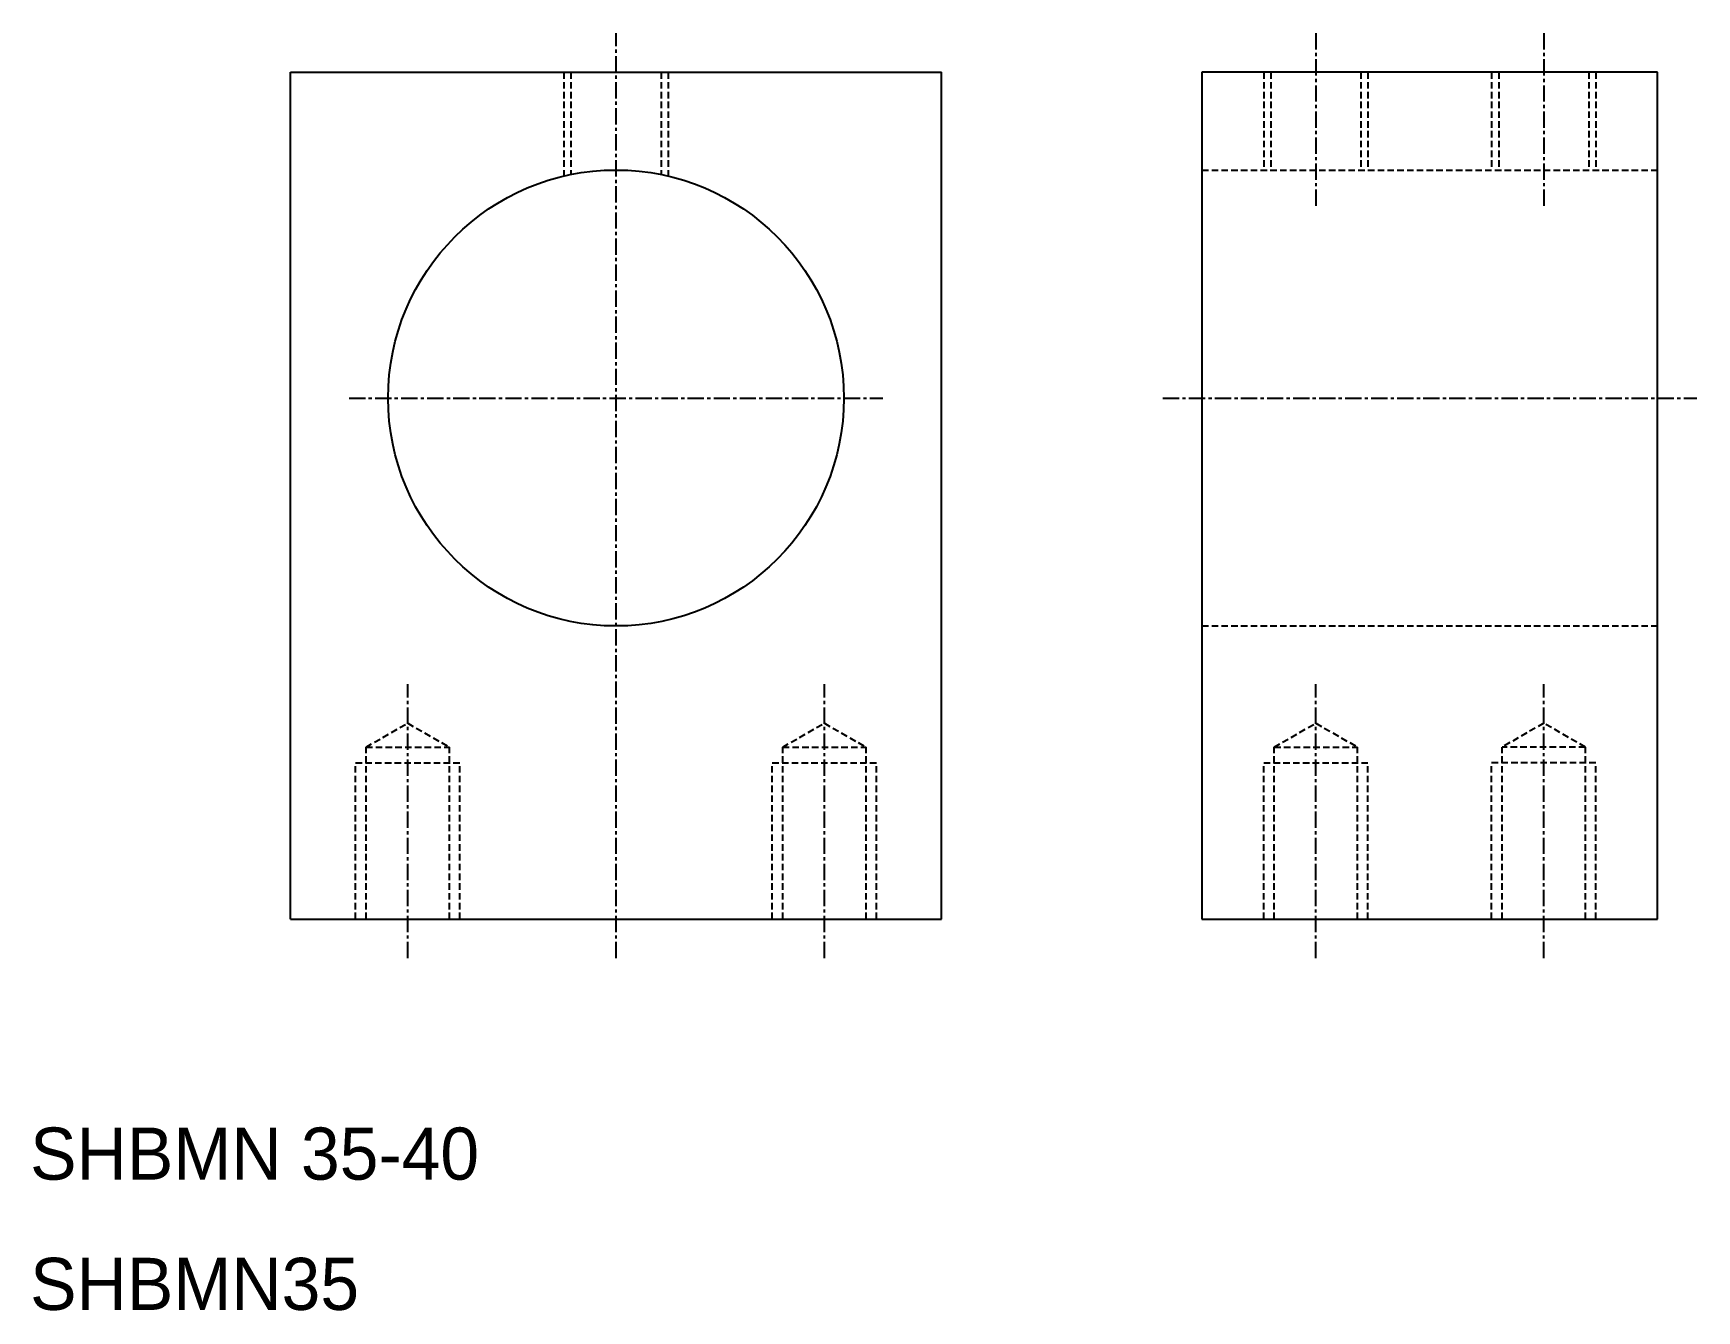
# Model space of a CAD drawing. Extents: x 1 to 129, y 2 to 100.
import ezdxf

# ---------------------------------------------------------------- set-up
doc = ezdxf.new("R2010")
doc.units = 0
doc.linetypes.add('CENTER', pattern=[2, 1.25, -0.25, 0.25, -0.25])
doc.linetypes.add('DASHED', pattern=[0.75, 0.5, -0.25])
doc.layers.get('0').update_dxf_attribs({"linetype": 'CONTINUOUS'})
doc.layers.add('CENTER', color=1, linetype='CENTER')

msp = doc.modelspace()

# ---------------------------------------------------------------- linework, layer by layer
at = {"color": 7, "linetype": 'CONTINUOUS'}
for p, q in [((21.21, 97.25), (71.21, 97.25)), ((21.21, 32.25), (21.21, 97.25)), ((71.21, 32.25), (71.21, 97.25)), ((126.21, 97.25), (91.21, 97.25)), ((91.21, 97.25), (91.21, 32.25)), ((126.21, 32.25), (126.21, 97.25)), ((21.21, 32.25), (71.21, 32.25)), ((91.21, 32.25), (126.21, 32.25))]:
    msp.add_line(p, q, dxfattribs=at)
at = {"color": 3, "linetype": 'DASHED'}
for p, q in [((42.21, 97.25), (42.21, 89.28)), ((42.75, 97.25), (42.75, 89.4)), ((49.67, 97.25), (49.67, 89.4)), ((50.21, 97.25), (50.21, 89.28)), ((95.96, 97.25), (95.96, 89.75)), ((96.5, 97.25), (96.5, 89.75)), ((103.42, 97.25), (103.42, 89.75)), ((103.96, 97.25), (103.96, 89.75)), ((113.46, 97.25), (113.46, 89.75)), ((114, 97.25), (114, 89.75)), ((120.92, 97.25), (120.92, 89.75)), ((121.46, 97.25), (121.46, 89.75)), ((91.21, 89.75), (126.21, 89.75)), ((91.21, 54.75), (126.21, 54.75)), ((27.01, 45.45), (30.21, 47.29)), ((30.21, 47.29), (33.41, 45.45)), ((59.01, 45.45), (62.21, 47.29)), ((62.21, 47.29), (65.41, 45.45)), ((96.76, 45.45), (99.96, 47.29)), ((99.96, 47.29), (103.16, 45.45)), ((117.46, 47.29), (114.26, 45.45)), ((120.66, 45.45), (117.46, 47.29)), ((27.01, 45.45), (33.41, 45.45)), ((27.01, 32.25), (27.01, 45.45)), ((33.41, 32.25), (33.41, 45.45)), ((59.01, 45.45), (65.41, 45.45)), ((59.01, 32.25), (59.01, 45.45)), ((65.41, 32.25), (65.41, 45.45)), ((96.76, 32.25), (96.76, 45.45)), ((96.76, 45.45), (103.16, 45.45)), ((103.16, 32.25), (103.16, 45.45)), ((120.66, 45.45), (114.26, 45.45)), ((114.26, 32.25), (114.26, 45.45)), ((120.66, 32.25), (120.66, 45.45)), ((26.21, 44.25), (34.21, 44.25)), ((26.21, 32.25), (26.21, 44.25)), ((34.21, 32.25), (34.21, 44.25)), ((58.21, 44.25), (66.21, 44.25)), ((58.21, 32.25), (58.21, 44.25)), ((66.21, 32.25), (66.21, 44.25)), ((95.96, 32.25), (95.96, 44.25)), ((95.96, 44.25), (103.96, 44.25)), ((103.96, 32.25), (103.96, 44.25)), ((121.46, 44.25), (113.46, 44.25)), ((113.46, 32.25), (113.46, 44.25)), ((121.46, 32.25), (121.46, 44.25))]:
    msp.add_line(p, q, dxfattribs=at)
at = {"color": 7, "linetype": 'CONTINUOUS'}
msp.add_circle((46.21, 72.25), 17.5, dxfattribs=at)
at = {"layer": 'CENTER', "color": 1, "linetype": 'CENTER'}
for p, q in [((46.21, 29.25), (46.21, 100.25)), ((99.96, 100.25), (99.96, 86.75)), ((117.46, 100.25), (117.46, 86.75)), ((25.71, 72.25), (66.71, 72.25)), ((88.21, 72.25), (129.21, 72.25)), ((30.21, 29.25), (30.21, 50.29)), ((62.21, 29.25), (62.21, 50.29)), ((99.96, 29.25), (99.96, 50.29)), ((117.46, 29.25), (117.46, 50.29))]:
    msp.add_line(p, q, dxfattribs=at)

# ---------------------------------------------------------------- texts
at = {"color": 7, "linetype": 'CONTINUOUS'}
for s, p in [('SHBMN 35-40', (1.21, 12.25)), ('SHBMN35', (1.21, 2.25))]:
    msp.add_text(s, height=4, dxfattribs=at).set_placement(p)

doc.saveas('drawing.dxf')
